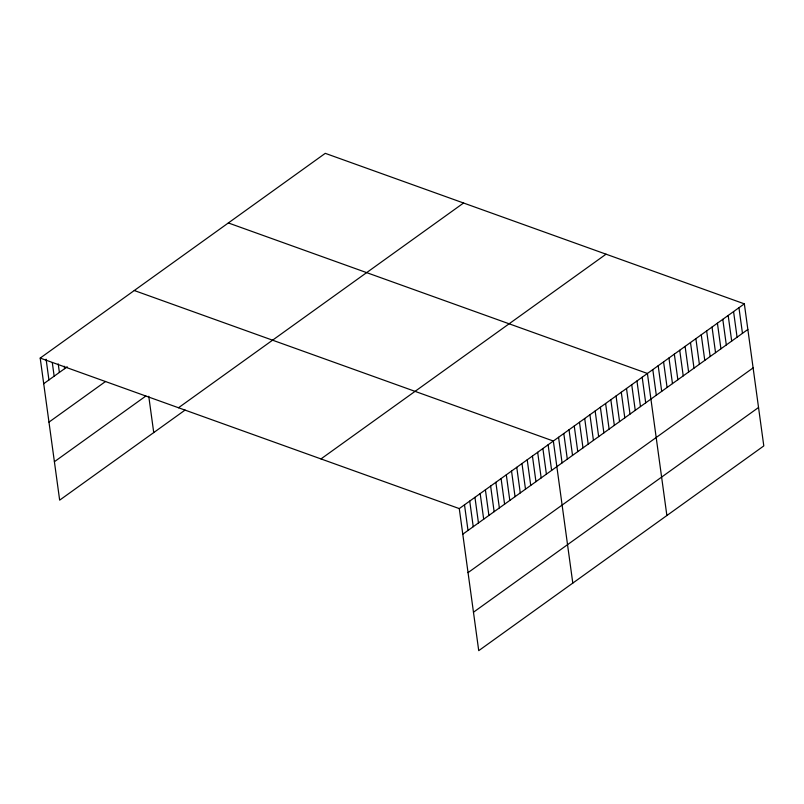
<?xml version="1.0" encoding="UTF-8"?>
<svg xmlns="http://www.w3.org/2000/svg" width="804" height="804" viewBox="0 0 804 804"><rect width="100%" height="100%" fill="white"/><g stroke="black" fill="none" stroke-linecap="round" stroke-linejoin="round"><path stroke-width="1.21" d="M185.091 410.06L59.657 500.148L40.2 358.081L325.268 153.343L744.343 303.852L763.8 445.918L478.732 650.657L459.275 508.59L744.343 303.852M43.707 383.699L67.224 366.805M48.974 422.12L105.595 381.458M54.401 461.717L145.856 396.03M178.498 407.749L463.566 203.01M320.977 458.923L606.045 254.185M462.782 534.208L747.851 329.469M468.039 572.639L753.117 367.9M473.466 612.226L758.534 407.497M228.346 222.949L647.411 373.468L666.878 515.535M134.268 290.515L553.343 441.024L572.8 583.091M40.2 358.081L459.275 508.59M738.956 307.721L742.464 333.338M733.57 311.59L737.077 337.208M728.183 315.459L731.69 341.077M722.796 319.329L726.313 344.946M717.419 323.188L720.927 348.805M712.032 327.057L715.54 352.675M706.646 330.926L710.153 356.544M701.259 334.796L704.776 360.413M695.882 338.665L699.39 364.282M690.495 342.524L694.003 368.142M685.108 346.393L688.616 372.011M679.722 350.263L683.229 375.88M674.335 354.132L677.852 379.749M668.958 358.001L672.466 383.619M663.571 361.86L667.079 387.478M658.185 365.73L661.692 391.347M652.798 369.599L656.305 395.216M642.185 377.217L645.702 402.834M636.959 380.975L640.476 406.593M631.733 384.724L635.25 410.341M626.507 388.483L630.024 414.1M621.281 392.231L624.798 417.849M616.055 395.99L619.562 421.608M610.829 399.739L614.336 425.356M605.603 403.497L609.11 429.115M600.377 407.246L603.884 432.864M595.151 411.005L598.658 436.622M589.925 414.753L593.432 440.371M584.699 418.502L588.206 444.13M579.473 422.261L582.98 447.878M574.247 426.009L577.754 451.637M569.021 429.768L572.528 455.386M563.795 433.517L567.302 459.134M558.569 437.275L562.076 462.893M548.117 444.783L551.624 470.4M542.891 448.531L546.398 474.149M537.665 452.29L541.172 477.908M532.439 456.039L535.946 481.656M527.213 459.798L530.72 485.415M521.987 463.546L525.494 489.164M516.761 467.305L520.268 492.922M511.535 471.054L515.042 496.671M506.309 474.812L509.816 500.43M501.083 478.561L504.59 504.178M495.857 482.32L499.364 507.937M490.631 486.068L494.138 511.686M485.405 489.827L488.912 515.444M480.179 493.576L483.686 519.193M474.953 497.334L478.46 522.952M469.727 501.083L473.234 526.7M464.501 504.842L468.008 530.459M148.76 396.292L153.735 432.582M64.28 366.242L64.611 368.684M58.22 363.9L59.385 372.433M52.32 362.765L54.159 376.192M46.099 359.207L48.933 379.94"/></g></svg>
